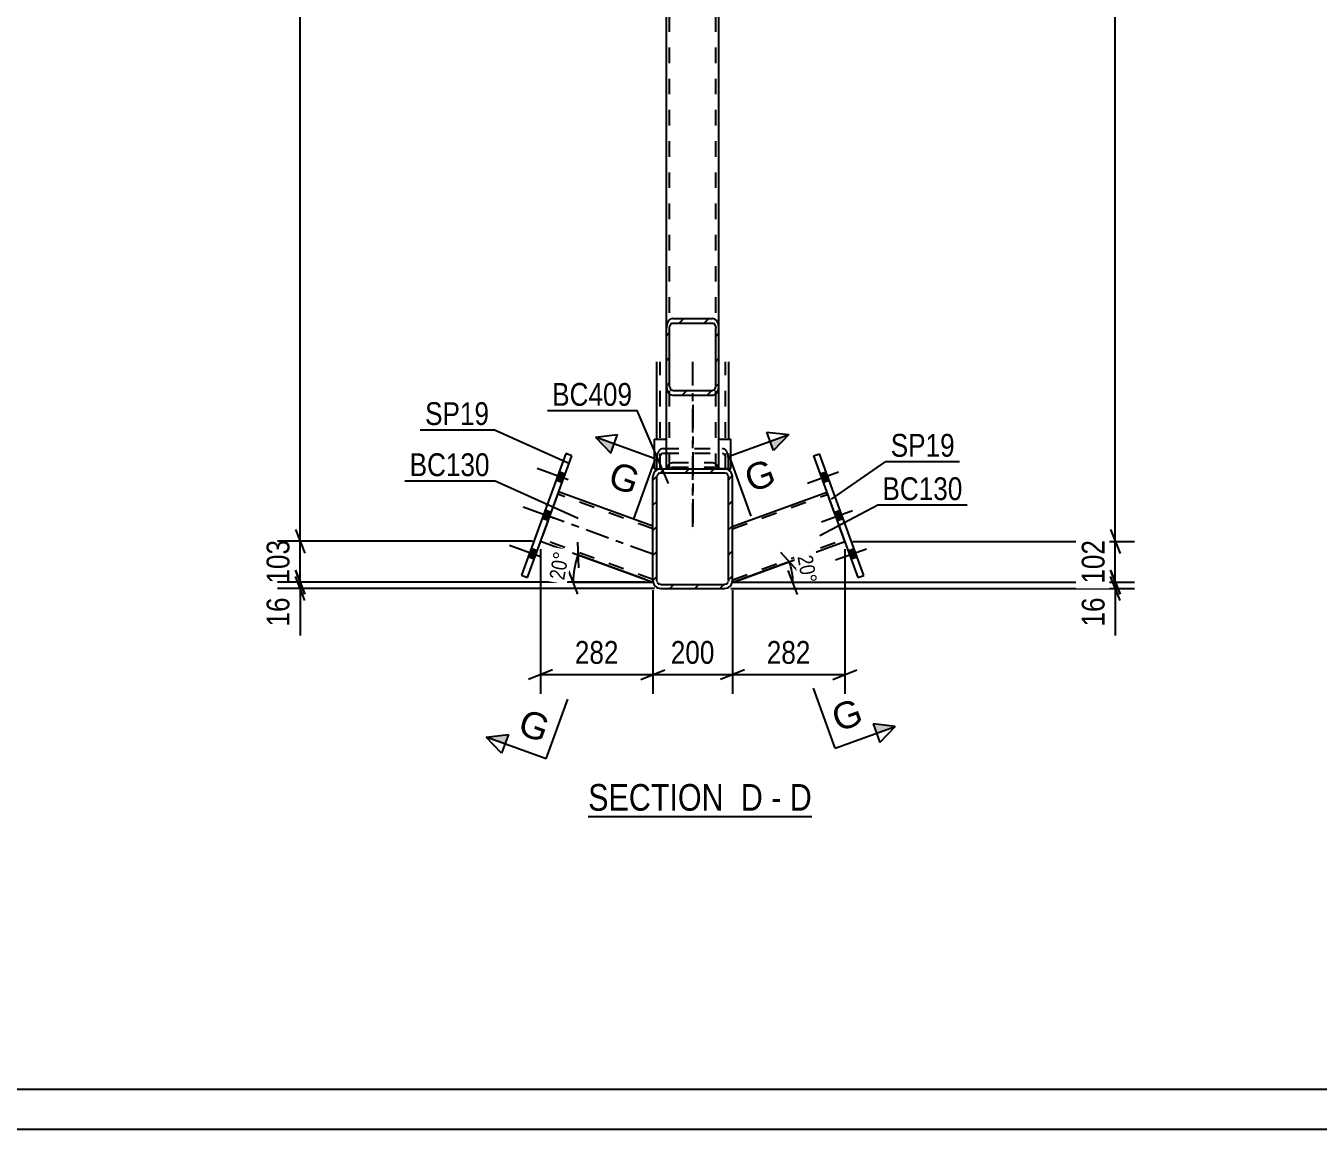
# Model space of a CAD drawing. Header units: millimetres. Extents: x 0 to 1189, y 0 to 841.
# Drawn here: x 162.2 to 324.4, y 0 to 138.5 of the extents above; entities that cross this region are included whole.
import ezdxf

# ---------------------------------------------------------------- set-up
doc = ezdxf.new("R2010")
doc.units = ezdxf.units.MM
doc.linetypes.add('DXK_LINE_DOT2', pattern=[3.9198, 1.9599, -1.9599])
doc.linetypes.add('DXK_LINE_DOT3', pattern=[5.9187, 2.979, -0.9799, 0.9799, -0.9799])
doc.styles.add('Arial', font='ARIAL.TTF', dxfattribs={"height": 0.2})
doc.styles.add('Arial Narrow', font='ARIALN.TTF', dxfattribs={"height": 0.2})

# ---------------------------------------------------------------- blocks, each defined once
blk = doc.blocks.new('Unknown-761554047-1135')
at = {"color": 5, "linetype": 'Continuous'}
for p, q in [((5, 5), (1184, 5)), ((0, 0), (1189, 0))]:
    blk.add_line(p, q, dxfattribs=at)
blk = doc.blocks.new('Unknown-761554047-15 - 6008')
at = {"color": 6, "linetype": 'Continuous'}
blk.add_line((232.8, 39.23), (260.87, 39.23), dxfattribs=at)
at = {"color": 0, "linetype": 'Continuous'}
for points in [[(250.91, 39.98), (250.91, 43.48), (232.8, 43.48), (232.8, 39.98)], [(254.73, 39.98), (254.73, 43.48), (251.96, 43.48), (251.96, 39.98)], [(257.05, 39.98), (257.05, 43.48), (255.78, 43.48), (255.78, 39.98)], [(260.87, 39.98), (260.87, 43.48), (258.1, 43.48), (258.1, 39.98)]]:
    blk.add_wipeout(points, dxfattribs=at)
at = {"color": 7, "linetype": 'Continuous', "style": 'Arial Narrow'}
for s, p in [('SECTION ', (232.8, 39.98)), ('D', (251.96, 39.98)), ('D', (258.1, 39.98)), ('-', (255.78, 39.98))]:
    blk.add_text(s, height=3.34, dxfattribs=at).set_placement(p)
blk = doc.blocks.new('Part-761554047-6086 - 6008')
at = {"color": 2, "linetype": 'Continuous'}
for p, q in [((229.98, 84.81), (224.42, 69.54)), ((225.17, 69.27), (230.73, 84.54)), ((230.73, 84.54), (229.98, 84.81)), ((224.42, 69.54), (225.17, 69.27))]:
    blk.add_line(p, q, dxfattribs=at)
blk = doc.blocks.new('Bolt-761554047-6022 - 6008')
at = {"linetype": 'Continuous'}
for points in [[(229.51, 81.2), (229.89, 82.24), (229.14, 82.51), (228.76, 81.48)], [(229.51, 81.2), (229.89, 82.24), (229.14, 82.51), (228.76, 81.48)], [(229.51, 81.2), (229.89, 82.24), (229.14, 82.51), (228.76, 81.48)], [(227.76, 76.39), (228.14, 77.42), (227.39, 77.69), (227.01, 76.66)], [(227.76, 76.39), (228.14, 77.42), (227.39, 77.69), (227.01, 76.66)], [(226.01, 71.57), (226.38, 72.6), (225.63, 72.88), (225.26, 71.84)], [(226.01, 71.57), (226.38, 72.6), (225.63, 72.88), (225.26, 71.84)], [(226.01, 71.57), (226.38, 72.6), (225.63, 72.88), (225.26, 71.84)]]:
    blk.add_hatch(color=1, dxfattribs=at).paths.add_polyline_path(points)
at = {"color": 1, "linetype": 'Continuous'}
for p, q in [((230.31, 81.5), (226.41, 82.92)), ((230.31, 81.5), (226.41, 82.92)), ((230.31, 81.5), (226.41, 82.92)), ((229.51, 81.2), (228.76, 81.48)), ((229.51, 81.2), (228.76, 81.48)), ((229.51, 81.2), (228.76, 81.48)), ((229.89, 82.24), (229.14, 82.51)), ((229.89, 82.24), (229.14, 82.51)), ((229.89, 82.24), (229.14, 82.51)), ((228.56, 76.68), (224.66, 78.1)), ((228.56, 76.68), (224.66, 78.1)), ((227.76, 76.39), (227.01, 76.66)), ((227.76, 76.39), (227.01, 76.66)), ((228.14, 77.42), (227.39, 77.69)), ((228.14, 77.42), (227.39, 77.69)), ((226.81, 71.86), (222.91, 73.28)), ((226.81, 71.86), (222.91, 73.28)), ((226.81, 71.86), (222.91, 73.28)), ((226.01, 71.57), (225.26, 71.84)), ((226.01, 71.57), (225.26, 71.84)), ((226.01, 71.57), (225.26, 71.84)), ((226.38, 72.6), (225.63, 72.88)), ((226.38, 72.6), (225.63, 72.88)), ((226.38, 72.6), (225.63, 72.88))]:
    blk.add_line(p, q, dxfattribs=at)
blk = doc.blocks.new('Part-761554047-6139 - 6008')
at = {"linetype": 'Continuous'}
h = blk.add_hatch(dxfattribs=at)
h.set_pattern_fill('', scale=0.7, style=0, pattern_type=0)
h.set_pattern_definition([(45, (240.9153, 68.881), (-1.57154, 1.57154), [])])
h.paths.add_polyline_path([(240.92, 81.88), (240.92, 68.88), (240.99, 68.5), (241.21, 68.17), (241.53, 67.96), (241.92, 67.88), (249.92, 67.88), (250.3, 67.96), (250.62, 68.17), (250.84, 68.5), (250.92, 68.88), (250.92, 81.88), (250.84, 82.26), (250.62, 82.59), (250.3, 82.8), (249.92, 82.88), (241.92, 82.88), (241.53, 82.8), (241.21, 82.59), (240.99, 82.26)])
h.paths.add_polyline_path([(241.56, 82.23), (241.72, 82.34), (241.92, 82.38), (249.92, 82.38), (250.11, 82.34), (250.27, 82.23), (250.38, 82.07), (250.42, 81.88), (250.42, 68.88), (250.38, 68.69), (250.27, 68.53), (250.11, 68.42), (249.92, 68.38), (241.92, 68.38), (241.72, 68.42), (241.56, 68.53), (241.45, 68.69), (241.42, 68.88), (241.42, 81.88), (241.45, 82.07)])
at = {"color": 2, "linetype": 'Continuous'}
for p, q in [((241.92, 82.88), (241.53, 82.8)), ((241.92, 82.88), (249.92, 82.88)), ((250.3, 82.8), (249.92, 82.88)), ((240.99, 82.26), (240.92, 81.88)), ((240.92, 68.88), (240.92, 81.88)), ((241.42, 81.88), (241.45, 82.07)), ((241.42, 68.88), (241.42, 81.88)), ((241.72, 82.34), (241.92, 82.38)), ((241.92, 82.38), (249.92, 82.38)), ((249.92, 82.38), (250.11, 82.34)), ((250.38, 82.07), (250.42, 81.88)), ((250.42, 68.88), (250.42, 81.88)), ((250.92, 81.88), (250.84, 82.26)), ((250.92, 68.88), (250.92, 81.88)), ((240.92, 68.88), (240.99, 68.5)), ((241.45, 68.69), (241.42, 68.88)), ((241.92, 68.38), (241.72, 68.42)), ((241.92, 68.38), (249.92, 68.38)), ((250.11, 68.42), (249.92, 68.38)), ((250.42, 68.88), (250.38, 68.69)), ((250.84, 68.5), (250.92, 68.88)), ((241.53, 67.96), (241.92, 67.88)), ((241.92, 67.88), (249.92, 67.88)), ((249.92, 67.88), (250.3, 67.96))]:
    blk.add_line(p, q, dxfattribs=at)
at = {"color": 7, "linetype": 'DXK_LINE_DOT3'}
blk.add_line((245.92, 75.38), (245.92, 75.38), dxfattribs=at)
at = {"color": 2, "linetype": 'Continuous'}
for centre, radius, start, end in [((241.92, 81.88), 1, 112.5, 157.5), ((249.92, 81.88), 1, 22.5, 67.5), ((241.92, 81.88), 0.5, 112.5, 157.5), ((249.92, 81.88), 0.5, 22.5, 67.5), ((241.92, 68.88), 1, 202.5, 247.5), ((241.92, 68.88), 0.5, 202.5, 247.5), ((249.92, 68.88), 0.5, 292.5, 337.5), ((249.92, 68.88), 1, 292.5, 337.5)]:
    blk.add_arc(centre, radius, start, end, dxfattribs=at)
blk = doc.blocks.new('Part-761554047-6077 - 6008')
at = {"linetype": 'Continuous'}
h = blk.add_hatch(dxfattribs=at)
h.set_pattern_fill('', scale=0.7, style=0, pattern_type=0)
h.set_pattern_definition([(45, (242.6153, 93.3099), (-1.57154, 1.57154), [])])
h.paths.add_polyline_path([(242.62, 100.61), (242.62, 93.31), (242.68, 92.86), (242.85, 92.48), (243.11, 92.23), (243.42, 92.14), (248.42, 92.14), (248.72, 92.23), (248.98, 92.48), (249.15, 92.86), (249.22, 93.31), (249.22, 100.61), (249.15, 101.06), (248.98, 101.43), (248.72, 101.69), (248.42, 101.78), (243.42, 101.78), (243.11, 101.69), (242.85, 101.43), (242.68, 101.06)])
h.paths.add_polyline_path([(243.13, 101.02), (243.26, 101.15), (243.42, 101.19), (248.42, 101.19), (248.57, 101.15), (248.7, 101.02), (248.78, 100.83), (248.82, 100.61), (248.82, 93.31), (248.78, 93.09), (248.7, 92.9), (248.57, 92.77), (248.42, 92.73), (243.42, 92.73), (243.26, 92.77), (243.13, 92.9), (243.05, 93.09), (243.02, 93.31), (243.02, 100.61), (243.05, 100.83)])
at = {"color": 2, "linetype": 'Continuous'}
for p, q in [((242.68, 101.06), (242.62, 100.61)), ((242.62, 93.31), (242.62, 100.61)), ((243.02, 100.61), (243.05, 100.83)), ((243.02, 93.31), (243.02, 100.61)), ((243.42, 101.78), (243.11, 101.69)), ((243.26, 101.15), (243.42, 101.19)), ((243.42, 101.78), (248.42, 101.78)), ((243.42, 101.19), (248.42, 101.19)), ((248.72, 101.69), (248.42, 101.78)), ((248.42, 101.19), (248.57, 101.15)), ((248.78, 100.83), (248.82, 100.61)), ((248.82, 93.31), (248.82, 100.61)), ((249.22, 100.61), (249.15, 101.06)), ((249.22, 93.31), (249.22, 100.61)), ((242.62, 82.88), (242.62, 93.31)), ((242.62, 93.31), (242.68, 92.86)), ((243.05, 93.09), (243.02, 93.31)), ((243.42, 92.73), (243.26, 92.77)), ((243.42, 92.73), (248.42, 92.73)), ((248.57, 92.77), (248.42, 92.73)), ((248.82, 93.31), (248.78, 93.09)), ((249.15, 92.86), (249.22, 93.31)), ((249.22, 82.88), (249.22, 93.31)), ((243.11, 92.23), (243.42, 92.14)), ((243.42, 92.14), (248.42, 92.14)), ((248.42, 92.14), (248.72, 92.23))]:
    blk.add_line(p, q, dxfattribs=at)
at = {"color": 7, "linetype": 'DXK_LINE_DOT2'}
for p, q in [((242.62, 93.31), (242.62, 100.61)), ((243.02, 82.88), (243.02, 100.61)), ((248.82, 82.88), (248.82, 100.61)), ((249.22, 93.31), (249.22, 100.61)), ((242.62, 82.88), (249.22, 82.88)), ((242.66, 82.88), (242.68, 82.99)), ((243.13, 82.95), (243.1, 82.88)), ((243.11, 83.62), (243.42, 83.71)), ((243.26, 83.08), (243.13, 82.95)), ((243.42, 83.12), (243.26, 83.08)), ((243.42, 83.71), (248.42, 83.71)), ((243.42, 83.12), (248.42, 83.12)), ((248.42, 83.71), (248.72, 83.62)), ((248.57, 83.08), (248.42, 83.12)), ((248.7, 82.95), (248.57, 83.08)), ((248.73, 82.88), (248.7, 82.95)), ((249.15, 82.99), (249.17, 82.88))]:
    blk.add_line(p, q, dxfattribs=at)
at = {"color": 7, "linetype": 'DXK_LINE_DOT3'}
blk.add_line((245.92, 75.6), (245.92, 96.96), dxfattribs=at)
at = {"color": 2, "linetype": 'Continuous'}
for centre, radius, start, end in [((243.71, 100.81), 1.06, 124.4664, 166.7051), ((243.56, 100.71), 0.532, 124.4664, 166.7051), ((248.27, 100.71), 0.532, 13.2949, 55.5336), ((248.12, 100.81), 1.06, 13.2949, 55.5336), ((243.71, 93.11), 1.06, 193.2949, 235.5336), ((243.56, 93.21), 0.532, 193.2949, 235.5336), ((248.27, 93.21), 0.532, 304.4664, 346.7051), ((248.12, 93.11), 1.06, 304.4664, 346.7051)]:
    blk.add_arc(centre, radius, start, end, dxfattribs=at)
at = {"color": 7, "linetype": 'DXK_LINE_DOT2'}
for centre, start, end in [((243.71, 82.74), 124.4664, 166.7051), ((248.12, 82.74), 13.2949, 55.5336)]:
    blk.add_arc(centre, 1.06, start, end, dxfattribs=at)
blk = doc.blocks.new('Part-761554047-6031 - 6008')
at = {"color": 7, "linetype": 'DXK_LINE_DOT2'}
for p, q in [((229.08, 80), (226.82, 73.8)), ((240.92, 75.38), (228.97, 79.72)), ((240.92, 68.88), (240.92, 75.7)), ((240.92, 68.99), (226.92, 74.08))]:
    blk.add_line(p, q, dxfattribs=at)
at = {"color": 2, "linetype": 'Continuous'}
for p, q in [((240.92, 75.7), (229.08, 80)), ((226.82, 73.8), (240.92, 68.67)), ((240.92, 68.86), (240.92, 68.88)), ((240.92, 68.86), (240.92, 68.67))]:
    blk.add_line(p, q, dxfattribs=at)
at = {"color": 7, "linetype": 'DXK_LINE_DOT3'}
blk.add_line((240.92, 72.18), (227.95, 76.9), dxfattribs=at)
blk = doc.blocks.new('Part-761554047-6051 - 6008')
at = {"color": 7, "linetype": 'DXK_LINE_DOT2'}
for p, q in [((242.62, 227.38), (249.22, 227.38)), ((242.68, 227.38), (242.62, 227.38)), ((242.62, 227.38), (242.62, 209.65)), ((243.02, 82.88), (243.02, 227.38)), ((248.82, 82.88), (248.82, 227.38)), ((249.22, 209.65), (249.22, 227.38)), ((242.62, 82.88), (242.62, 100.61)), ((249.22, 82.88), (249.22, 100.61)), ((249.22, 82.88), (242.62, 82.88))]:
    blk.add_line(p, q, dxfattribs=at)
at = {"color": 2, "linetype": 'Continuous'}
for p, q in [((242.62, 100.61), (242.62, 209.65)), ((249.22, 100.61), (249.22, 209.65))]:
    blk.add_line(p, q, dxfattribs=at)
blk = doc.blocks.new('Part-761554047-6066 - 6008')
at = {"color": 2, "linetype": 'Continuous'}
for p, q in [((241.42, 86.6), (241.42, 96.32)), ((250.42, 96.32), (250.42, 86.6))]:
    blk.add_line(p, q, dxfattribs=at)
at = {"color": 7, "linetype": 'DXK_LINE_DOT2'}
for p, q in [((241.82, 82.88), (241.82, 96.32)), ((250.02, 82.88), (250.02, 96.32)), ((241.42, 82.88), (241.42, 86.6)), ((250.42, 82.88), (250.42, 86.6)), ((241.48, 84.74), (241.42, 84.29)), ((241.82, 84.29), (241.85, 84.51)), ((242.22, 85.46), (241.91, 85.37)), ((242.06, 84.83), (242.22, 84.88)), ((242.22, 85.46), (249.62, 85.46)), ((242.22, 84.88), (249.62, 84.88)), ((249.92, 85.37), (249.62, 85.46)), ((249.62, 84.88), (249.77, 84.83)), ((249.98, 84.51), (250.02, 84.29)), ((250.42, 84.29), (250.35, 84.74)), ((241.42, 82.88), (250.42, 82.88))]:
    blk.add_line(p, q, dxfattribs=at)
at = {"color": 7, "linetype": 'DXK_LINE_DOT3'}
blk.add_line((245.92, 90.92), (245.92, 75.6), dxfattribs=at)
at = {"color": 7, "linetype": 'DXK_LINE_DOT2'}
for centre, radius, start, end in [((242.51, 84.49), 1.06, 124.4663, 166.705), ((242.36, 84.39), 0.532, 124.4663, 166.705), ((249.47, 84.39), 0.532, 13.295, 55.5337), ((249.32, 84.49), 1.06, 13.295, 55.5337)]:
    blk.add_arc(centre, radius, start, end, dxfattribs=at)
blk = doc.blocks.new('Bolt-761554047-6078 - 6008')
at = {"linetype": 'Continuous'}
for points in [[(263.07, 81.45), (262.69, 82.48), (261.94, 82.21), (262.32, 81.17)], [(263.07, 81.45), (262.69, 82.48), (261.94, 82.21), (262.32, 81.17)], [(263.07, 81.45), (262.69, 82.48), (261.94, 82.21), (262.32, 81.17)], [(264.82, 76.63), (264.45, 77.66), (263.69, 77.39), (264.07, 76.36)], [(264.82, 76.63), (264.45, 77.66), (263.69, 77.39), (264.07, 76.36)], [(266.57, 71.81), (266.2, 72.85), (265.45, 72.57), (265.82, 71.54)], [(266.57, 71.81), (266.2, 72.85), (265.45, 72.57), (265.82, 71.54)], [(266.57, 71.81), (266.2, 72.85), (265.45, 72.57), (265.82, 71.54)]]:
    blk.add_hatch(color=1, dxfattribs=at).paths.add_polyline_path(points)
at = {"color": 1, "linetype": 'Continuous'}
for p, q in [((264.24, 82.46), (260.34, 81.04)), ((264.24, 82.46), (260.34, 81.04)), ((264.24, 82.46), (260.34, 81.04)), ((262.69, 82.48), (261.94, 82.21)), ((262.69, 82.48), (261.94, 82.21)), ((262.69, 82.48), (261.94, 82.21)), ((263.07, 81.45), (262.32, 81.17)), ((263.07, 81.45), (262.32, 81.17)), ((263.07, 81.45), (262.32, 81.17)), ((266, 77.64), (262.1, 76.22)), ((266, 77.64), (262.1, 76.22)), ((264.45, 77.66), (263.69, 77.39)), ((264.45, 77.66), (263.69, 77.39)), ((264.82, 76.63), (264.07, 76.36)), ((264.82, 76.63), (264.07, 76.36)), ((267.75, 72.83), (263.85, 71.41)), ((267.75, 72.83), (263.85, 71.41)), ((267.75, 72.83), (263.85, 71.41)), ((266.2, 72.85), (265.45, 72.57)), ((266.2, 72.85), (265.45, 72.57)), ((266.2, 72.85), (265.45, 72.57)), ((266.57, 71.81), (265.82, 71.54)), ((266.57, 71.81), (265.82, 71.54)), ((266.57, 71.81), (265.82, 71.54))]:
    blk.add_line(p, q, dxfattribs=at)
blk = doc.blocks.new('Part-761554047-6107 - 6008')
at = {"color": 2, "linetype": 'Continuous'}
for p, q in [((261.1, 84.51), (261.85, 84.78)), ((261.1, 84.51), (266.66, 69.24)), ((267.41, 69.51), (261.85, 84.78)), ((266.66, 69.24), (267.41, 69.51))]:
    blk.add_line(p, q, dxfattribs=at)
blk = doc.blocks.new('Part-761554047-6156 - 6008')
at = {"color": 2, "linetype": 'Continuous'}
for p, q in [((249.22, 86.6), (250.72, 86.6)), ((250.72, 82.88), (250.72, 86.6)), ((250.72, 82.88), (249.92, 82.88)), ((250.72, 82.88), (250.72, 82.88))]:
    blk.add_line(p, q, dxfattribs=at)
at = {"color": 7, "linetype": 'DXK_LINE_DOT2'}
for p, q in [((249.22, 82.88), (249.22, 86.6)), ((249.22, 86.6), (250.72, 86.6)), ((249.92, 82.88), (249.22, 82.88)), ((249.22, 82.88), (249.22, 82.88)), ((249.22, 82.88), (250.72, 82.88)), ((250.72, 82.88), (250.72, 82.88))]:
    blk.add_line(p, q, dxfattribs=at)
blk = doc.blocks.new('Part-761554047-6153 - 6008')
at = {"color": 2, "linetype": 'Continuous'}
for p, q in [((241.12, 82.88), (241.12, 86.6)), ((241.12, 86.6), (242.62, 86.6)), ((241.12, 82.88), (241.12, 82.88)), ((241.12, 82.88), (241.92, 82.88))]:
    blk.add_line(p, q, dxfattribs=at)
at = {"color": 7, "linetype": 'DXK_LINE_DOT2'}
for p, q in [((241.12, 86.6), (242.62, 86.6)), ((242.62, 82.88), (242.62, 86.6)), ((241.12, 82.88), (242.62, 82.88)), ((241.12, 82.88), (241.12, 82.88)), ((241.92, 82.88), (242.62, 82.88)), ((242.62, 82.88), (242.62, 82.88))]:
    blk.add_line(p, q, dxfattribs=at)
blk = doc.blocks.new('Part-761554047-6149 - 6008')
at = {"color": 2, "linetype": 'Continuous'}
for p, q in [((250.92, 75.67), (262.75, 79.97)), ((250.92, 68.64), (265.01, 73.77)), ((250.92, 68.69), (250.92, 68.88)), ((250.92, 68.64), (250.92, 68.69))]:
    blk.add_line(p, q, dxfattribs=at)
at = {"color": 7, "linetype": 'DXK_LINE_DOT2'}
for p, q in [((250.92, 75.35), (262.86, 79.69)), ((265.01, 73.77), (262.75, 79.97)), ((250.92, 75.62), (250.92, 75.67)), ((250.92, 68.88), (250.92, 75.67)), ((250.92, 68.96), (264.91, 74.05))]:
    blk.add_line(p, q, dxfattribs=at)
blk = doc.blocks.new('StraightDimension-761554047-6361 - 6008')
at = {"color": 7, "linetype": 'Continuous'}
for p, q in [((240.92, 67.67), (240.92, 54.67)), ((250.92, 67.67), (250.92, 54.67)), ((239.42, 56.47), (242.42, 57.67)), ((240.92, 57.07), (250.92, 57.07)), ((252.42, 57.67), (249.42, 56.47))]:
    blk.add_line(p, q, dxfattribs=at)
at = {"color": 0}
blk.add_wipeout([(249.26, 57.82), (249.26, 62.02), (242.57, 62.02), (242.57, 57.82)], dxfattribs=at)
at = {"color": 3, "style": 'Arial Narrow'}
blk.add_text('200', height=2.863, dxfattribs=at).set_placement((243.17, 58.42))
blk = doc.blocks.new('StraightDimension-761554047-6328 - 6008')
at = {"color": 7, "linetype": 'Continuous'}
for p, q in [((298.37, 70.17), (299.57, 67.17)), ((251.92, 68.67), (301.37, 68.67)), ((299.57, 66.38), (298.37, 69.38)), ((298.97, 67.88), (298.97, 68.67)), ((250.72, 67.88), (301.37, 67.88))]:
    blk.add_line(p, q, dxfattribs=at)
at = {"color": 0}
blk.add_wipeout([(298.22, 67.36), (294.02, 67.36), (294.02, 62.5), (298.22, 62.5)], dxfattribs=at)
at = {"color": 7, "linetype": 'Continuous'}
blk.add_line((298.97, 67.88), (298.97, 61.97), dxfattribs=at)
blk.add_line((298.97, 67.88), (298.97, 61.97), dxfattribs=at)
at = {"color": 3, "style": 'Arial Narrow'}
blk.add_text('16', height=2.863, rotation=90.0002, dxfattribs=at).set_placement((297.62, 63.1))
blk = doc.blocks.new('StraightDimension-761554047-6326 - 6008')
at = {"color": 7, "linetype": 'Continuous'}
for p, q in [((251.92, 236.94), (301.37, 236.94)), ((299.57, 235.44), (298.37, 238.44)), ((298.97, 73.77), (298.97, 236.94)), ((298.37, 75.27), (299.57, 72.27)), ((266.01, 73.77), (301.37, 73.77))]:
    blk.add_line(p, q, dxfattribs=at)
at = {"color": 0}
blk.add_wipeout([(298.22, 159.61), (294.02, 159.61), (294.02, 151.1), (298.22, 151.1)], dxfattribs=at)
at = {"color": 3, "style": 'Arial Narrow'}
blk.add_text('3263', height=2.863, rotation=90.0002, dxfattribs=at).set_placement((297.62, 151.7))
blk = doc.blocks.new('AngleDimension-761554047-6268 - 6008')
at = {"color": 7, "linetype": 'Continuous'}
for p, q in [((256.96, 72.44), (259.11, 70.03)), ((258.03, 71.23), (250.92, 68.64)), ((251.86, 68.98), (258.03, 71.23)), ((259.09, 67.14), (257.89, 70.14)), ((258.49, 68.64), (250.92, 68.64))]:
    blk.add_line(p, q, dxfattribs=at)
blk.add_arc((250.92, 68.64), 7.58, 0, 20, dxfattribs=at)
at = {"color": 0}
blk.add_wipeout([(259.34, 67.94), (262.1, 68.43), (261.35, 72.67), (258.59, 72.18)], dxfattribs=at)
at = {"color": 3, "style": 'Arial Narrow'}
blk.add_text('20°', height=1.909, rotation=-80.0021, dxfattribs=at).set_placement((259.06, 71.86))
blk = doc.blocks.new('StraightDimension-761554047-6291 - 6008')
at = {"color": 7, "linetype": 'Continuous'}
for p, q in [((196.05, 75.3), (197.25, 72.3)), ((225.82, 73.8), (193.8, 73.8)), ((196.65, 68.67), (196.65, 73.8)), ((197.25, 67.17), (196.05, 70.17)), ((239.92, 68.67), (193.8, 68.67))]:
    blk.add_line(p, q, dxfattribs=at)
at = {"color": 0}
blk.add_wipeout([(195.9, 74.57), (191.7, 74.57), (191.7, 67.89), (195.9, 67.89)], dxfattribs=at)
at = {"color": 3, "style": 'Arial Narrow'}
blk.add_text('103', height=2.863, rotation=90.0002, dxfattribs=at).set_placement((195.3, 68.49))
blk = doc.blocks.new('StraightDimension-761554047-6298 - 6008')
at = {"color": 7, "linetype": 'Continuous'}
for p, q in [((239.92, 236.94), (193.8, 236.94)), ((197.25, 235.44), (196.05, 238.44)), ((196.65, 73.8), (196.65, 236.94)), ((196.05, 75.3), (197.25, 72.3)), ((225.82, 73.8), (193.8, 73.8))]:
    blk.add_line(p, q, dxfattribs=at)
at = {"color": 0}
blk.add_wipeout([(195.9, 159.62), (191.7, 159.62), (191.7, 151.11), (195.9, 151.11)], dxfattribs=at)
at = {"color": 3, "style": 'Arial Narrow'}
blk.add_text('3263', height=2.863, rotation=90.0002, dxfattribs=at).set_placement((195.3, 151.71))
blk = doc.blocks.new('StraightDimension-761554047-6312 - 6008')
at = {"color": 7, "linetype": 'Continuous'}
for p, q in [((196.05, 70.17), (197.25, 67.17)), ((239.92, 68.67), (193.8, 68.67)), ((197.25, 66.38), (196.05, 69.38)), ((196.65, 67.88), (196.65, 68.67)), ((241.12, 67.88), (193.8, 67.88))]:
    blk.add_line(p, q, dxfattribs=at)
at = {"color": 0}
blk.add_wipeout([(195.9, 67.36), (191.7, 67.36), (191.7, 62.5), (195.9, 62.5)], dxfattribs=at)
at = {"color": 7, "linetype": 'Continuous'}
blk.add_line((196.65, 67.88), (196.65, 61.97), dxfattribs=at)
blk.add_line((196.65, 67.88), (196.65, 61.97), dxfattribs=at)
at = {"color": 3, "style": 'Arial Narrow'}
blk.add_text('16', height=2.863, rotation=90.0002, dxfattribs=at).set_placement((195.3, 63.1))
blk = doc.blocks.new('StraightDimension-761554047-6327 - 6008')
at = {"color": 7, "linetype": 'Continuous'}
for p, q in [((298.37, 75.27), (299.57, 72.27)), ((266.01, 73.77), (301.37, 73.77)), ((298.97, 68.67), (298.97, 73.77)), ((299.57, 67.17), (298.37, 70.17)), ((251.92, 68.67), (301.37, 68.67))]:
    blk.add_line(p, q, dxfattribs=at)
at = {"color": 0}
blk.add_wipeout([(298.22, 74.56), (294.02, 74.56), (294.02, 67.88), (298.22, 67.88)], dxfattribs=at)
at = {"color": 3, "style": 'Arial Narrow'}
blk.add_text('102', height=2.863, rotation=90.0002, dxfattribs=at).set_placement((297.62, 68.48))
blk = doc.blocks.new('StraightDimension-761554047-6368 - 6008')
at = {"color": 7, "linetype": 'Continuous'}
for p, q in [((265.01, 72.8), (265.01, 54.67)), ((250.92, 67.67), (250.92, 54.67)), ((252.42, 57.67), (249.42, 56.47)), ((250.92, 57.07), (265.01, 57.07)), ((263.51, 56.47), (266.51, 57.67))]:
    blk.add_line(p, q, dxfattribs=at)
at = {"color": 0}
blk.add_wipeout([(261.31, 57.82), (261.31, 62.02), (254.62, 62.02), (254.62, 57.82)], dxfattribs=at)
at = {"color": 3, "style": 'Arial Narrow'}
blk.add_text('282', height=2.863, dxfattribs=at).set_placement((255.22, 58.42))
blk = doc.blocks.new('StraightDimension-761554047-6372 - 6008')
at = {"color": 7, "linetype": 'Continuous'}
for p, q in [((226.82, 72.8), (226.82, 54.67)), ((240.92, 67.67), (240.92, 54.67)), ((228.32, 57.67), (225.32, 56.47)), ((226.82, 57.07), (240.92, 57.07)), ((239.42, 56.47), (242.42, 57.67))]:
    blk.add_line(p, q, dxfattribs=at)
at = {"color": 0}
blk.add_wipeout([(237.21, 57.82), (237.21, 62.02), (230.53, 62.02), (230.53, 57.82)], dxfattribs=at)
at = {"color": 3, "style": 'Arial Narrow'}
blk.add_text('282', height=2.863, dxfattribs=at).set_placement((231.13, 58.42))
blk = doc.blocks.new('AngleDimension-761554047-6381 - 6008')
at = {"color": 7, "linetype": 'Continuous'}
for p, q in [((231.47, 73.7), (231.57, 70.47)), ((239.98, 69.01), (231.52, 72.09)), ((231.52, 72.09), (240.92, 68.67)), ((231.52, 67.17), (230.32, 70.17)), ((230.92, 68.67), (240.92, 68.67))]:
    blk.add_line(p, q, dxfattribs=at)
blk.add_arc((240.92, 68.67), 10, 160, 180, dxfattribs=at)
at = {"color": 0}
blk.add_wipeout([(230.85, 72.63), (228.09, 73.11), (227.35, 68.87), (230.1, 68.39)], dxfattribs=at)
at = {"color": 3, "style": 'Arial Narrow'}
blk.add_text('20°', height=1.909, rotation=80.0021, dxfattribs=at).set_placement((229.78, 68.85))
blk = doc.blocks.new('Mark-761554047-6027 - 6008')
at = {"color": 0}
blk.add_wipeout([(220.44, 81.98), (220.44, 84.98), (210.39, 84.98), (210.39, 81.98)], dxfattribs=at)
blk.add_wipeout([(220.44, 81.98), (220.44, 84.98), (210.39, 84.98), (210.39, 81.98)], dxfattribs=at)
at = {"color": 30, "linetype": 'Continuous'}
for p in [(209.79, 81.38), (231.55, 76.66)]:
    blk.add_line(p, (221.04, 81.38), dxfattribs=at)
at = {"color": 3, "style": 'Arial Narrow'}
blk.add_text('BC130', height=2.863, dxfattribs=at).set_placement((210.39, 81.98))
blk = doc.blocks.new('Mark-761554047-6145 - 6008')
at = {"color": 0}
blk.add_wipeout([(279.78, 78.97), (279.78, 81.97), (269.74, 81.97), (269.74, 78.97)], dxfattribs=at)
blk.add_wipeout([(279.78, 78.97), (279.78, 81.97), (269.74, 81.97), (269.74, 78.97)], dxfattribs=at)
at = {"color": 30, "linetype": 'Continuous'}
for p, q in [((261.9, 74.52), (269.14, 78.37)), ((269.14, 78.37), (280.38, 78.37))]:
    blk.add_line(p, q, dxfattribs=at)
at = {"color": 3, "style": 'Arial Narrow'}
blk.add_text('BC130', height=2.863, dxfattribs=at).set_placement((269.74, 78.97))
blk = doc.blocks.new('Mark-761554047-6082 - 6008')
at = {"color": 0}
blk.add_wipeout([(220.37, 88.4), (220.37, 91.4), (212.33, 91.4), (212.33, 88.4)], dxfattribs=at)
blk.add_wipeout([(220.37, 88.4), (220.37, 91.4), (212.33, 91.4), (212.33, 88.4)], dxfattribs=at)
at = {"color": 30, "linetype": 'Continuous'}
for p in [(211.73, 87.8), (230.3, 83.61)]:
    blk.add_line(p, (220.97, 87.8), dxfattribs=at)
at = {"color": 3, "style": 'Arial Narrow'}
blk.add_text('SP19', height=2.863, dxfattribs=at).set_placement((212.33, 88.4))
blk = doc.blocks.new('Mark-761554047-6103 - 6008')
at = {"color": 0}
blk.add_wipeout([(278.81, 84.42), (278.81, 87.42), (270.78, 87.42), (270.78, 84.42)], dxfattribs=at)
blk.add_wipeout([(278.81, 84.42), (278.81, 87.42), (270.78, 87.42), (270.78, 84.42)], dxfattribs=at)
at = {"color": 30, "linetype": 'Continuous'}
for p, q in [((263.36, 79.09), (270.18, 83.82)), ((270.18, 83.82), (279.41, 83.82))]:
    blk.add_line(p, q, dxfattribs=at)
at = {"color": 3, "style": 'Arial Narrow'}
blk.add_text('SP19', height=2.863, dxfattribs=at).set_placement((270.78, 84.42))
blk = doc.blocks.new('Mark-761554047-6135 - 6008')
at = {"color": 0}
blk.add_wipeout([(238.33, 90.81), (238.33, 93.81), (228.28, 93.81), (228.28, 90.81)], dxfattribs=at)
blk.add_wipeout([(238.33, 90.81), (238.33, 93.81), (228.28, 93.81), (228.28, 90.81)], dxfattribs=at)
at = {"color": 30, "linetype": 'Continuous'}
for p in [(227.68, 90.21), (242.89, 81.06)]:
    blk.add_line(p, (238.93, 90.21), dxfattribs=at)
at = {"color": 3, "style": 'Arial Narrow'}
blk.add_text('BC409', height=2.863, dxfattribs=at).set_placement((228.28, 90.81))
blk = doc.blocks.new('SectionMark-761554047-6401 - 6008')
at = {"linetype": 'Continuous'}
blk.add_hatch(color=6, dxfattribs=at).paths.add_polyline_path([(222.78, 49.54), (222.35, 48.36), (220, 49.22)])
at = {"color": 6, "linetype": 'Continuous'}
for p, q in [((233.71, 86.89), (236.49, 87.21)), ((220, 49.22), (222.78, 49.54)), ((221.92, 47.19), (220, 49.22)), ((222.78, 49.54), (221.92, 47.19))]:
    blk.add_line(p, q, dxfattribs=at)
at = {"color": 0, "linetype": 'Continuous'}
for points in [[(238.49, 79.56), (239.69, 82.85), (236.28, 84.09), (235.08, 80.8)], [(227.18, 48.47), (228.37, 51.76), (224.96, 53), (223.77, 49.71)]]:
    blk.add_wipeout(points, dxfattribs=at)
at = {"linetype": 'Continuous'}
blk.add_hatch(color=6, dxfattribs=at).paths.add_polyline_path([(236.06, 86.03), (235.63, 84.86), (233.71, 86.89)])
at = {"color": 6, "linetype": 'Continuous'}
for p, q in [((241.23, 84.15), (233.71, 86.89)), ((233.71, 86.89), (235.63, 84.86)), ((235.63, 84.86), (236.49, 87.21)), ((241.23, 84.15), (238.49, 76.63)), ((227.52, 46.48), (230.25, 54)), ((227.52, 46.48), (220, 49.22))]:
    blk.add_line(p, q, dxfattribs=at)
at = {"color": 3, "linetype": 'Continuous', "style": 'Arial'}
for p in [(235.08, 80.8), (223.77, 49.71)]:
    blk.add_text('G', height=3.34, rotation=-20.002, dxfattribs=at).set_placement(p)
blk = doc.blocks.new('SectionMark-761554047-6405 - 6008')
at = {"linetype": 'Continuous'}
blk.add_hatch(color=6, dxfattribs=at).paths.add_polyline_path([(268.99, 49.71), (268.56, 50.89), (271.34, 50.57)])
at = {"color": 6, "linetype": 'Continuous'}
for p, q in [((255.23, 87.52), (258, 87.2)), ((271.34, 50.57), (268.56, 50.89)), ((268.56, 50.89), (269.42, 48.54)), ((271.34, 50.57), (269.42, 48.54))]:
    blk.add_line(p, q, dxfattribs=at)
at = {"color": 0, "linetype": 'Continuous'}
for points in [[(256.63, 81.12), (255.43, 84.41), (252.02, 83.17), (253.22, 79.88)], [(267.57, 51.06), (266.37, 54.35), (262.96, 53.11), (264.16, 49.82)]]:
    blk.add_wipeout(points, dxfattribs=at)
at = {"linetype": 'Continuous'}
blk.add_hatch(color=6, dxfattribs=at).paths.add_polyline_path([(256.08, 85.18), (255.65, 86.35), (258, 87.2)])
at = {"color": 6, "linetype": 'Continuous'}
for p, q in [((250.48, 84.47), (258, 87.2)), ((256.08, 85.18), (255.23, 87.52)), ((258, 87.2), (256.08, 85.18)), ((250.48, 84.47), (253.22, 76.95)), ((263.82, 47.83), (261.08, 55.35)), ((263.82, 47.83), (271.34, 50.57))]:
    blk.add_line(p, q, dxfattribs=at)
at = {"color": 3, "linetype": 'Continuous', "style": 'Arial'}
for p in [(253.22, 79.88), (264.16, 49.82)]:
    blk.add_text('G', height=3.34, rotation=20.002, dxfattribs=at).set_placement(p)

msp = doc.modelspace()

# ---------------------------------------------------------------- block references
for name in ['Unknown-761554047-1135', 'Part-761554047-6051 - 6008', 'Part-761554047-6077 - 6008', 'Part-761554047-6066 - 6008', 'Part-761554047-6153 - 6008', 'Part-761554047-6156 - 6008', 'Part-761554047-6086 - 6008', 'Part-761554047-6107 - 6008', 'Bolt-761554047-6022 - 6008', 'Part-761554047-6139 - 6008', 'Bolt-761554047-6078 - 6008', 'Part-761554047-6031 - 6008', 'Part-761554047-6149 - 6008']:
    msp.add_blockref(name, (0, 0))

# ---------------------------------------------------------------- next in the draw order: block references
for name in ['StraightDimension-761554047-6326 - 6008', 'StraightDimension-761554047-6361 - 6008', 'Unknown-761554047-15 - 6008']:
    msp.add_blockref(name, (0, 0))

# ---------------------------------------------------------------- next in the draw order: block references
for name in ['StraightDimension-761554047-6291 - 6008', 'StraightDimension-761554047-6328 - 6008']:
    msp.add_blockref(name, (0, 0))

# ---------------------------------------------------------------- next in the draw order: block references
for name in ['StraightDimension-761554047-6298 - 6008', 'AngleDimension-761554047-6268 - 6008', 'StraightDimension-761554047-6312 - 6008']:
    msp.add_blockref(name, (0, 0))

# ---------------------------------------------------------------- next in the draw order: block references
for name in ['Mark-761554047-6027 - 6008', 'StraightDimension-761554047-6327 - 6008', 'StraightDimension-761554047-6372 - 6008']:
    msp.add_blockref(name, (0, 0))

# ---------------------------------------------------------------- next in the draw order: block references
for name in ['Mark-761554047-6082 - 6008', 'Mark-761554047-6145 - 6008', 'AngleDimension-761554047-6381 - 6008', 'StraightDimension-761554047-6368 - 6008']:
    msp.add_blockref(name, (0, 0))

# ---------------------------------------------------------------- next in the draw order: block references
for name in ['Mark-761554047-6135 - 6008', 'Mark-761554047-6103 - 6008']:
    msp.add_blockref(name, (0, 0))

# ---------------------------------------------------------------- next in the draw order: block references
for name in ['SectionMark-761554047-6401 - 6008', 'SectionMark-761554047-6405 - 6008']:
    msp.add_blockref(name, (0, 0))

doc.saveas('drawing.dxf')
